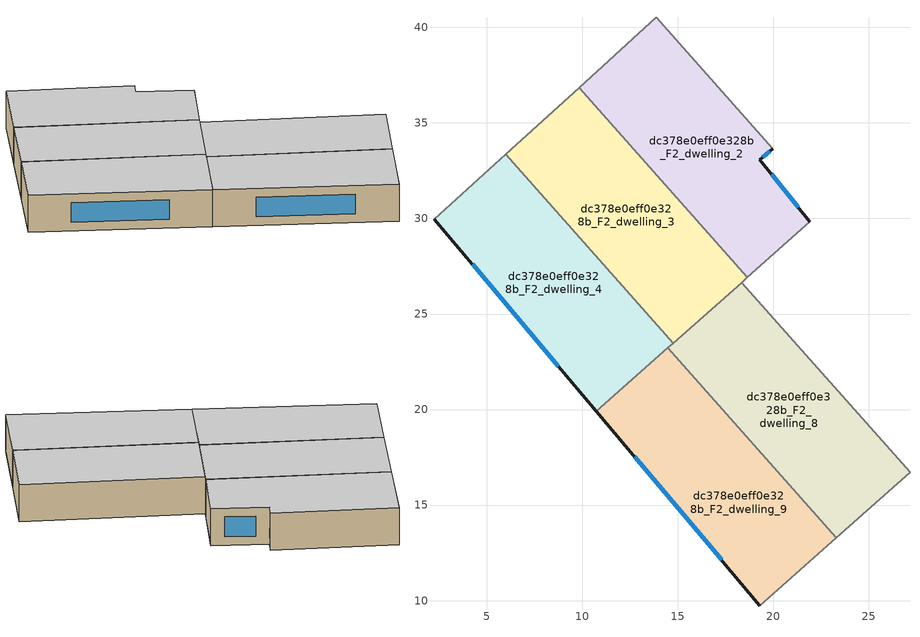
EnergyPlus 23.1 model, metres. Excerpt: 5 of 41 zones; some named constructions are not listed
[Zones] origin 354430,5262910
dc378e0eff0e328b_F2_dwelling_2
 floor to dc378e0eff0e328b_F1_dwelling_2 (EU_floor_Construction): 19.97,33.65 19.29,33.07 21.91,29.82 18.63,26.92 9.83,36.84 13.88,40.52 z6
 wall outside (EU_wall_Construction): 21.91,29.82 19.29,33.07 19.97,33.65 z6:9
 wall to dc378e0eff0e328b_F2_dwelling_3 (EU_wall_Construction): 9.83,36.84 18.63,26.92 z6:9
 wall adiabatic (EU_wall_Construction): 13.88,40.52 9.83,36.84 z6:9
 wall to dc378e0eff0e328b_F2_dwelling_1 (EU_wall_Construction): 19.97,33.65 13.88,40.52 z6:9
 wall to dc378e0eff0e328b_F2_dwelling_7 (EU_wall_Construction): 18.63,26.92 21.91,29.82 z6:9
 window (EU_Window_Construction): 19.45,33.21 19.81,33.52 / 21.3,30.59 19.9,32.31 z6.7:8.3
 ceiling to dc378e0eff0e328b_F3_dwelling_2 (EU_floor_Construction): 21.91,29.82 19.29,33.07 19.97,33.65 13.88,40.52 9.83,36.84 18.63,26.92 z9
dc378e0eff0e328b_F2_dwelling_3
 floor to dc378e0eff0e328b_F1_dwelling_3 (EU_floor_Construction): 9.83,36.84 18.63,26.92 14.76,23.47 5.99,33.35 z6
 wall to dc378e0eff0e328b_F2_dwelling_4 (EU_wall_Construction): 5.99,33.35 14.76,23.47 z6:9
 wall adiabatic (EU_wall_Construction): 9.83,36.84 5.99,33.35 z6:9
 wall to dc378e0eff0e328b_F2_dwelling_8 (EU_wall_Construction): 14.76,23.47 18.33,26.65 z6:9
 wall to dc378e0eff0e328b_F2_dwelling_7 (EU_wall_Construction): 18.33,26.65 18.63,26.91 z6:9
 ceiling to dc378e0eff0e328b_F3_dwelling_3 (EU_floor_Construction): 18.63,26.92 9.83,36.84 5.99,33.35 14.76,23.47 z9
dc378e0eff0e328b_F2_dwelling_4
 floor to dc378e0eff0e328b_F1_dwelling_4 (EU_floor_Construction): 5.99,33.35 14.76,23.47 10.73,19.91 2.27,29.96 z6
 wall outside (EU_wall_Construction): 2.27,29.96 10.73,19.91 z6:9
 wall adiabatic (EU_wall_Construction): 5.99,33.35 2.27,29.96 z6:9
 wall to dc378e0eff0e328b_F2_dwelling_9 (EU_wall_Construction): 10.73,19.91 14.47,23.22 z6:9
 wall to dc378e0eff0e328b_F2_dwelling_8 (EU_wall_Construction): 14.47,23.22 14.76,23.47 z6:9
 window (EU_Window_Construction): 4.25,27.6 8.75,22.27 z6.7:8.3
 ceiling to dc378e0eff0e328b_F3_dwelling_4 (EU_floor_Construction): 14.76,23.47 5.99,33.35 2.27,29.96 10.73,19.91 z9
dc378e0eff0e328b_F2_dwelling_8
 floor to dc378e0eff0e328b_F1_dwelling_8 (EU_floor_Construction): 18.33,26.65 27.15,16.71 23.29,13.28 14.47,23.22 z6
 wall to dc378e0eff0e328b_F2_dwelling_7 (EU_wall_Construction): 27.15,16.71 18.33,26.65 z6:9
 wall adiabatic (EU_wall_Construction): 23.29,13.28 27.15,16.71 z6:9
 wall to dc378e0eff0e328b_F2_dwelling_9 (EU_wall_Construction): 14.47,23.22 23.29,13.28 z6:9
 ceiling to dc378e0eff0e328b_F3_dwelling_8 (EU_floor_Construction): 27.15,16.71 18.33,26.65 14.47,23.22 23.29,13.28 z9
dc378e0eff0e328b_F2_dwelling_9
 floor to dc378e0eff0e328b_F1_dwelling_9 (EU_floor_Construction): 14.47,23.22 23.29,13.28 19.3,9.74 10.73,19.91 z6
 wall outside (EU_wall_Construction): 10.73,19.91 19.3,9.74 z6:9
 wall adiabatic (EU_wall_Construction): 19.3,9.74 23.29,13.28 z6:9
 window (EU_Window_Construction): 12.74,17.52 17.29,12.13 z6.7:8.3
 ceiling to dc378e0eff0e328b_F3_dwelling_9 (EU_floor_Construction): 23.29,13.28 14.47,23.22 10.73,19.91 19.3,9.74 z9
[SCHEDULE:FILE] Column Number=1; Rows to Skip at Top=0; Number of Hours of Data=8760; Column Separator=Comma; Interpolate to Timestep=No; Minutes per Item=60; Adjust Schedule for Daylight Savings=Yes
Name | File
EU_Step8_GainSchedule_dc378e0eff0e328b_F2_dwelling_0_f000 | ../../schedules/dc378e0eff0e328b/dc378e0eff0e328b_F2_dwelling_0_f000_gain.csv
EU_Step8_GainSchedule_dc378e0eff0e328b_F2_dwelling_1_f000 | ../../schedules/dc378e0eff0e328b/dc378e0eff0e328b_F2_dwelling_1_f000_gain.csv
EU_Step8_GainSchedule_dc378e0eff0e328b_F2_dwelling_2_f000 | ../../schedules/dc378e0eff0e328b/dc378e0eff0e328b_F2_dwelling_2_f000_gain.csv
EU_Step8_GainSchedule_dc378e0eff0e328b_F2_dwelling_3_f000 | ../../schedules/dc378e0eff0e328b/dc378e0eff0e328b_F2_dwelling_3_f000_gain.csv
EU_Step8_GainSchedule_dc378e0eff0e328b_F2_dwelling_4_f000 | ../../schedules/dc378e0eff0e328b/dc378e0eff0e328b_F2_dwelling_4_f000_gain.csv
EU_Step8_GainSchedule_dc378e0eff0e328b_F2_dwelling_5_f000 | ../../schedules/dc378e0eff0e328b/dc378e0eff0e328b_F2_dwelling_5_f000_gain.csv
EU_Step8_GainSchedule_dc378e0eff0e328b_F2_dwelling_6_f000 | ../../schedules/dc378e0eff0e328b/dc378e0eff0e328b_F2_dwelling_6_f000_gain.csv
EU_Step8_GainSchedule_dc378e0eff0e328b_F2_dwelling_7_f000 | ../../schedules/dc378e0eff0e328b/dc378e0eff0e328b_F2_dwelling_7_f000_gain.csv
EU_Step8_GainSchedule_dc378e0eff0e328b_F2_dwelling_8_f000 | ../../schedules/dc378e0eff0e328b/dc378e0eff0e328b_F2_dwelling_8_f000_gain.csv
EU_Step8_GainSchedule_dc378e0eff0e328b_F2_dwelling_9_f000 | ../../schedules/dc378e0eff0e328b/dc378e0eff0e328b_F2_dwelling_9_f000_gain.csv
